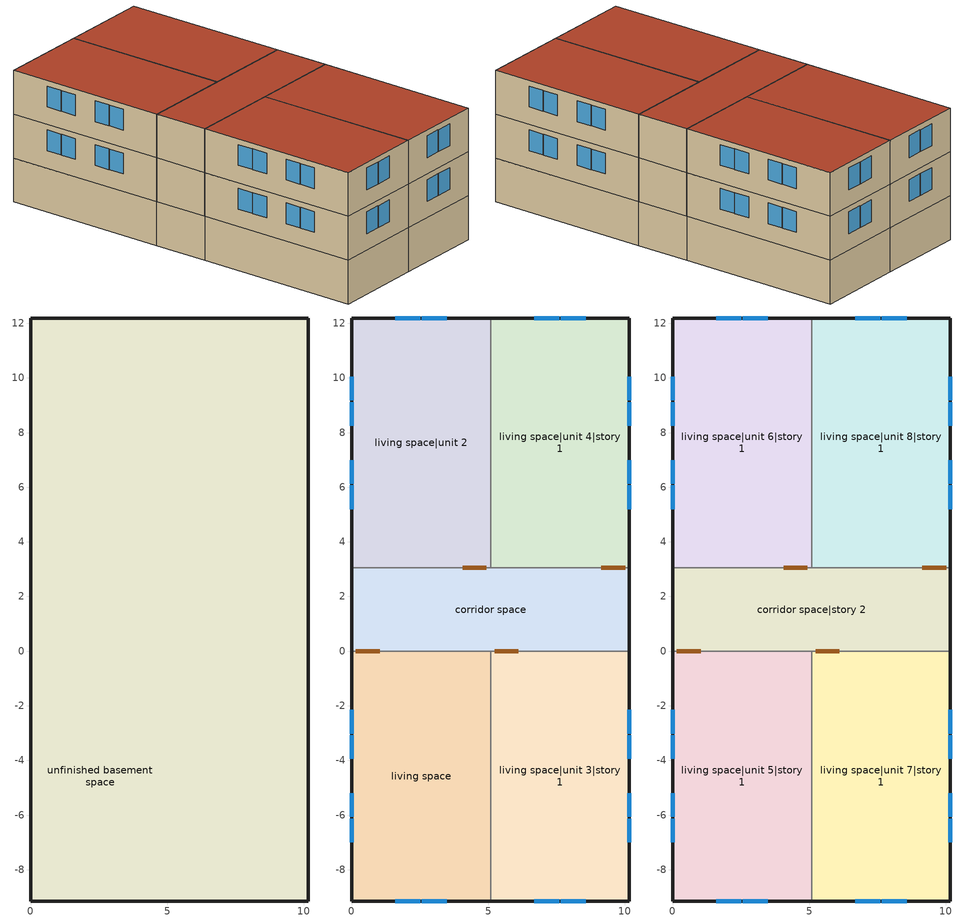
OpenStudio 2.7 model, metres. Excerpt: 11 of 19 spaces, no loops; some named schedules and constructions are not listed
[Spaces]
unfinished basement space
 floor foundation (FloorFndGrndUnfinB 1): 0,0 0,3.05 10.16,3.05 10.16,0 z-2.44
 floor foundation (FloorFndGrndUnfinB 2): 0,-9.14 0,0 5.08,0 5.08,-9.14 z-2.44
 floor foundation (FloorFndGrndUnfinB 3): 0,3.05 0,12.19 5.08,12.19 5.08,3.05 z-2.44
 floor foundation (FloorFndGrndUnfinB 4): 5.08,-9.14 5.08,0 10.16,0 10.16,-9.14 z-2.44
 floor foundation (FloorFndGrndUnfinB): 5.08,3.05 5.08,12.19 10.16,12.19 10.16,3.05 z-2.44
 wall foundation (WallFndGrndUnfinB 1): 0,3.05 0,0 / 10.16,0 10.16,3.05 z-2.44:0
 wall foundation (WallFndGrndUnfinB 2): 0,0 0,-9.14 5.08,-9.14 z-2.44:0
 wall foundation (WallFndGrndUnfinB 3): 5.08,12.19 0,12.19 0,3.05 z-2.44:0
 wall foundation (WallFndGrndUnfinB 4): 5.08,-9.14 10.16,-9.14 10.16,0 z-2.44:0
 wall foundation (WallFndGrndUnfinB): 10.16,3.05 10.16,12.19 5.08,12.19 z-2.44:0
 ceiling adiabatic (RoofUnfinUninsExt): 10.16,0 10.16,3.05 0,3.05 0,0 z0
living space
 floor to unfinished basement space (FloorUnfinBInsFin Reversed): 0,-9.14 0,0 5.08,0 5.08,-9.14 z0
 wall outside (WallExtInsFin): 0,0 0,-9.14 5.08,-9.14 z0:2.44
 wall adiabatic (WallIntFinUninsFin): 5.08,0 0,0 z0:2.44
 wall to living space|unit 3|story 1 (WallIntFinUninsFin Reversed): 5.08,-9.14 5.08,0 z0:2.44
 window (WindowConstruction): 1.6,-9.14 2.51,-9.14 / 2.57,-9.14 3.48,-9.14 z0.91:2.13; 0,-2.15 0,-3.02 / 0,-3.08 0,-3.95 / 0,-5.2 0,-6.07 / 0,-6.13 0,-6.99 z0.98:2.13
living space|unit 2
 floor to unfinished basement space (FloorUnfinBInsFin Reversed): 0,3.05 0,12.19 5.08,12.19 5.08,3.05 z0
 wall outside (WallExtInsFin): 5.08,12.19 0,12.19 0,3.05 z0:2.44
 wall to living space|unit 4|story 1 (WallIntFinUninsFin Reversed): 5.08,3.05 5.08,12.19 z0:2.44
 wall adiabatic (WallIntFinUninsFin): 0,3.05 5.08,3.05 z0:2.44
 window (WindowConstruction): 3.48,12.19 2.57,12.19 / 2.51,12.19 1.6,12.19 z0.91:2.13; 0,10.04 0,9.17 / 0,9.11 0,8.25 / 0,6.99 0,6.13 / 0,6.07 0,5.2 z0.98:2.13
living space|unit 3|story 1
 floor to unfinished basement space (FloorUnfinBInsFin Reversed): 5.08,-9.14 5.08,0 10.16,0 10.16,-9.14 z0
 wall outside (WallExtInsFin): 5.08,-9.14 10.16,-9.14 10.16,0 z0:2.44
 wall adiabatic (WallIntFinUninsFin): 10.16,0 5.08,0 z0:2.44
 window (WindowConstruction): 6.68,-9.14 7.59,-9.14 / 7.65,-9.14 8.56,-9.14 z0.91:2.13; 10.16,-6.99 10.16,-6.13 / 10.16,-6.07 10.16,-5.2 / 10.16,-3.95 10.16,-3.08 / 10.16,-3.02 10.16,-2.15 z0.98:2.13
living space|unit 4|story 1
 floor to unfinished basement space (FloorUnfinBInsFin Reversed): 5.08,3.05 5.08,12.19 10.16,12.19 10.16,3.05 z0
 wall outside (WallExtInsFin): 10.16,3.05 10.16,12.19 5.08,12.19 z0:2.44
 wall adiabatic (WallIntFinUninsFin): 5.08,3.05 10.16,3.05 z0:2.44
 window (WindowConstruction): 8.56,12.19 7.65,12.19 / 7.59,12.19 6.68,12.19 z0.91:2.13; 10.16,5.2 10.16,6.07 / 10.16,6.13 10.16,6.99 / 10.16,8.25 10.16,9.11 / 10.16,9.17 10.16,10.04 z0.98:2.13
corridor space
 floor adiabatic (FloorUnfinUninsUnfin): 0,0 0,3.05 10.16,3.05 10.16,0 z0
 wall outside (WallExtUninsUnfin): 0,3.05 0,0 / 10.16,0 10.16,3.05 z0:2.44
 wall adiabatic (WallIntUnfinUninsUnfin): 0,0 5.08,0 10.16,0 / 10.16,3.05 5.08,3.05 0,3.05 z0:2.44
 door inside (UninsDoor): 0.15,0 1.02,0 / 4.93,3.05 4.06,3.05 / 10.01,3.05 9.14,3.05 / 5.23,0 6.1,0 z0:2.13
 ceiling adiabatic (RoofUnfinUninsExt): 10.16,0 10.16,3.05 0,3.05 0,0 z2.44
living space|unit 5|story 1
 floor to living space (FloorFinUninsFin): 0,-9.14 0,0 5.08,0 5.08,-9.14 z2.44
 wall outside (WallExtInsFin): 0,0 0,-9.14 5.08,-9.14 z2.44:4.88
 wall to living space|unit 7|story 1 (WallIntFinUninsFin): 5.08,-9.14 5.08,0 z2.44:4.88
 wall adiabatic (WallIntFinUninsFin): 5.08,0 0,0 z2.44:4.88
 window (WindowConstruction): 1.6,-9.14 2.51,-9.14 / 2.57,-9.14 3.48,-9.14 z3.35:4.57; 0,-2.15 0,-3.02 / 0,-3.08 0,-3.95 / 0,-5.2 0,-6.07 / 0,-6.13 0,-6.99 z3.42:4.57
 roof outside (RoofFinInsExt): 5.08,-9.14 5.08,0 0,0 0,-9.14 z4.88
living space|unit 6|story 1
 floor to living space|unit 2 (FloorFinUninsFin): 0,3.05 0,12.19 5.08,12.19 5.08,3.05 z2.44
 wall outside (WallExtInsFin): 5.08,12.19 0,12.19 0,3.05 z2.44:4.88
 wall to living space|unit 8|story 1 (WallIntFinUninsFin): 5.08,3.05 5.08,12.19 z2.44:4.88
 wall adiabatic (WallIntFinUninsFin): 0,3.05 5.08,3.05 z2.44:4.88
 window (WindowConstruction): 3.48,12.19 2.57,12.19 / 2.51,12.19 1.6,12.19 z3.35:4.57; 0,10.04 0,9.17 / 0,9.11 0,8.25 / 0,6.99 0,6.13 / 0,6.07 0,5.2 z3.42:4.57
 roof outside (RoofFinInsExt): 5.08,3.05 5.08,12.19 0,12.19 0,3.05 z4.88
living space|unit 7|story 1
 floor to living space|unit 3|story 1 (FloorFinUninsFin): 5.08,-9.14 5.08,0 10.16,0 10.16,-9.14 z2.44
 wall outside (WallExtInsFin): 5.08,-9.14 10.16,-9.14 10.16,0 z2.44:4.88
 wall adiabatic (WallIntFinUninsFin): 10.16,0 5.08,0 z2.44:4.88
 window (WindowConstruction): 6.68,-9.14 7.59,-9.14 / 7.65,-9.14 8.56,-9.14 z3.35:4.57; 10.16,-6.99 10.16,-6.13 / 10.16,-6.07 10.16,-5.2 / 10.16,-3.95 10.16,-3.08 / 10.16,-3.02 10.16,-2.15 z3.42:4.57
 roof outside (RoofFinInsExt): 10.16,-9.14 10.16,0 5.08,0 5.08,-9.14 z4.88
living space|unit 8|story 1
 floor to living space|unit 4|story 1 (FloorFinUninsFin): 5.08,3.05 5.08,12.19 10.16,12.19 10.16,3.05 z2.44
 wall outside (WallExtInsFin): 10.16,3.05 10.16,12.19 5.08,12.19 z2.44:4.88
 wall adiabatic (WallIntFinUninsFin): 5.08,3.05 10.16,3.05 z2.44:4.88
 window (WindowConstruction): 8.56,12.19 7.65,12.19 / 7.59,12.19 6.68,12.19 z3.35:4.57; 10.16,5.2 10.16,6.07 / 10.16,6.13 10.16,6.99 / 10.16,8.25 10.16,9.11 / 10.16,9.17 10.16,10.04 z3.42:4.57
 roof outside (RoofFinInsExt): 10.16,3.05 10.16,12.19 5.08,12.19 5.08,3.05 z4.88
corridor space|story 2
 floor adiabatic (FloorUnfinUninsUnfin): 0,0 0,3.05 10.16,3.05 10.16,0 z2.44
 wall outside (WallExtUninsUnfin): 0,3.05 0,0 / 10.16,0 10.16,3.05 z2.44:4.88
 wall adiabatic (WallIntUnfinUninsUnfin): 10.16,3.05 5.08,3.05 0,3.05 / 0,0 5.08,0 10.16,0 z2.44:4.88
 door inside (UninsDoor): 5.23,0 6.1,0 / 10.01,3.05 9.14,3.05 / 0.15,0 1.02,0 / 4.93,3.05 4.06,3.05 z2.44:4.57
 roof outside (RoofUnfinUninsExt): 10.16,0 10.16,3.05 0,3.05 0,0 z4.88
[EnergyManagementSystem:Subroutine]
res_ds_res_ashp_clg_asys_lk_subrout: Set f_sup = 0.13696303696303697; Set f_ret = 0.10009990009990012; Set f_OA = 0.0; Set oafrate = f_OA * res_ds_res_ashp_clg_asys_AhVfr; Set suplkfrate = f_sup * res_ds_res_ashp_clg_asys_AhVfr; Set retlkfrate = f_ret * res_ds_res_ashp_clg_asys_AhVfr; Set res_ds_res_ashp_clg_asys_AhToLiv = (@Abs (suplkfrate-retlkfrate-oafrate)); Set res_ds_res_ashp_clg_asys_LivToAh = 0; Set res_ds_res_ashp_clg_asys_lk_sup_fan_equiv = 0; Set res_ds_res_ashp_clg_asys_lk_ret_fan_equiv = oafrate; If res_ds_res_ashp_clg_asys_AhMfr>0; Set h_SA=(@HFnTdbW res_ds_res_ashp_clg_asys_AhTt res_ds_res_ashp_clg_asys_AhWt); Set h_AHZ=(@HFnTdbW res_ds_res_ashp_clg_asys_AhT res_ds_res_ashp_clg_asys_AhW); Set h_RA=(@HFnTdbW res_ds_res_ashp_clg_asys_RaT res_ds_res_ashp_clg_asys_RaW); Set h_fg=(@HfgAirFnWTdb res_ds_res_ashp_clg_asys_AhWt res_ds_res_ashp_clg_asys_AhTt); Set SALkQtot=f_sup*res_ds_res_ashp_clg_asys_AhMfr*(h_RA-h_SA); Set temp1=h_fg*(res_ds_res_ashp_clg_asys_RaW-res_ds_res_ashp_clg_asys_AhWt); Set res_ds_res_ashp_clg_asys_SupLatLkToLv = f_sup*res_ds_res_ashp_clg_asys_AhMfr*temp1; Set res_ds_res_ashp_clg_asys_SupSLkToLv = SALkQtot-res_ds_res_ashp_clg_asys_SupLatLkToLv; Set eTm=(res_ds_res_ashp_clg_asys_FanRtf/(res_ds_res_ashp_clg_asys_AhMfr*1006.0))*20.169; Set eTm=0-eTm; Set temp4=res_ds_res_ashp_clg_asys_AhT; Set tsup=temp4+((res_ds_res_ashp_clg_asys_AhTt-res_ds_res_ashp_clg_asys_AhT)*(@Exp eTm)); Set temp5=tsup-res_ds_res_ashp_clg_asys_AhTt; Set res_ds_res_ashp_clg_asys_SupDCnToLv = res_ds_res_ashp_clg_asys_AhMfr*1006.0*temp5; Set res_ds_res_ashp_clg_asys_SupDCnToAh = 0-res_ds_res_ashp_clg_asys_SupDCnToLv; Set eTm=(res_ds_res_ashp_clg_asys_FanRtf/(res_ds_res_ashp_clg_asys_AhMfr*1006.0))*18.618; Set eTm=0-eTm; Set temp6=res_ds_res_ashp_clg_asys_AhT; Set tret=temp6+((res_ds_res_ashp_clg_asys_RaT-res_ds_res_ashp_clg_asys_AhT)*(@Exp eTm)); Set temp7=tret-res_ds_res_ashp_clg_asys_RaT; Set res_ds_res_ashp_clg_asys_RetDCnToPl=res_ds_res_ashp_clg_asys_AhMfr*1006.0*temp7; Set res_ds_res_ashp_clg_asys_RetDCnToAh=0-res_ds_res_ashp_clg_asys_RetDCnToPl; Set res_ds_res_ashp_clg_asys_RetLatLk=0; Set temp2=(res_ds_res_ashp_clg_asys_AhT-res_ds_res_ashp_clg_asys_RaT); Set res_ds_res_ashp_clg_asys_RetSLk=f_ret*res_ds_res_ashp_clg_asys_AhMfr*1006.0*temp2; Set QtLkToAHZn=f_sup*res_ds_res_ashp_clg_asys_AhMfr*(h_SA-h_AHZ); Set temp3=(res_ds_res_ashp_clg_asys_AhWt-res_ds_res_ashp_clg_asys_AhW); Set res_ds_res_ashp_clg_asys_SupLatLkToAh=f_sup*res_ds_res_ashp_clg_asys_AhMfr*h_fg; Set res_ds_res_ashp_clg_asys_SupLatLkToAh=res_ds_res_ashp_clg_asys_SupLatLkToAh*temp3; Set res_ds_res_ashp_clg_asys_SupSLkToAh=QtLkToAHZn-res_ds_res_ashp_clg_asys_SupLatLkToAh; Else; Set res_ds_res_ashp_clg_asys_SupLatLkToLv=0; Set res_ds_res_ashp_clg_asys_SupSLkToLv=0; Set res_ds_res_ashp_clg_asys_SupDCnToLv=0; Set res_ds_res_ashp_clg_asys_SupDCnToAh=0; Set res_ds_res_ashp_clg_asys_RetDCnToPl=0; Set res_ds_res_ashp_clg_asys_RetDCnToAh=0; Set res_ds_res_ashp_clg_asys_RetLatLk=0; Set res_ds_res_ashp_clg_asys_RetSLk=0; Set res_ds_res_ashp_clg_asys_SupLatLkToAh=0; Set res_ds_res_ashp_clg_asys_SupSLkToAh=0; EndIf
res_ds_res_ashp_htg_asys_lk_subrout: Set f_sup = 0.13696303696303697; Set f_ret = 0.10009990009990012; Set f_OA = 0.0; Set oafrate = f_OA * res_ds_res_ashp_htg_asys_AhVfr; Set suplkfrate = f_sup * res_ds_res_ashp_htg_asys_AhVfr; Set retlkfrate = f_ret * res_ds_res_ashp_htg_asys_AhVfr; Set res_ds_res_ashp_htg_asys_AhToLiv = (@Abs (suplkfrate-retlkfrate-oafrate)); Set res_ds_res_ashp_htg_asys_LivToAh = 0; Set res_ds_res_ashp_htg_asys_lk_sup_fan_equiv = 0; Set res_ds_res_ashp_htg_asys_lk_ret_fan_equiv = oafrate; If res_ds_res_ashp_htg_asys_AhMfr>0; Set h_SA=(@HFnTdbW res_ds_res_ashp_htg_asys_AhTt res_ds_res_ashp_htg_asys_AhWt); Set h_AHZ=(@HFnTdbW res_ds_res_ashp_htg_asys_AhT res_ds_res_ashp_htg_asys_AhW); Set h_RA=(@HFnTdbW res_ds_res_ashp_htg_asys_RaT res_ds_res_ashp_htg_asys_RaW); Set h_fg=(@HfgAirFnWTdb res_ds_res_ashp_htg_asys_AhWt res_ds_res_ashp_htg_asys_AhTt); Set SALkQtot=f_sup*res_ds_res_ashp_htg_asys_AhMfr*(h_RA-h_SA); Set temp1=h_fg*(res_ds_res_ashp_htg_asys_RaW-res_ds_res_ashp_htg_asys_AhWt); Set res_ds_res_ashp_htg_asys_SupLatLkToLv = f_sup*res_ds_res_ashp_htg_asys_AhMfr*temp1; Set res_ds_res_ashp_htg_asys_SupSLkToLv = SALkQtot-res_ds_res_ashp_htg_asys_SupLatLkToLv; Set eTm=(res_ds_res_ashp_htg_asys_FanRtf/(res_ds_res_ashp_htg_asys_AhMfr*1006.0))*20.169; Set eTm=0-eTm; Set temp4=res_ds_res_ashp_htg_asys_AhT; Set tsup=temp4+((res_ds_res_ashp_htg_asys_AhTt-res_ds_res_ashp_htg_asys_AhT)*(@Exp eTm)); Set temp5=tsup-res_ds_res_ashp_htg_asys_AhTt; Set res_ds_res_ashp_htg_asys_SupDCnToLv = res_ds_res_ashp_htg_asys_AhMfr*1006.0*temp5; Set res_ds_res_ashp_htg_asys_SupDCnToAh = 0-res_ds_res_ashp_htg_asys_SupDCnToLv; Set eTm=(res_ds_res_ashp_htg_asys_FanRtf/(res_ds_res_ashp_htg_asys_AhMfr*1006.0))*18.618; Set eTm=0-eTm; Set temp6=res_ds_res_ashp_htg_asys_AhT; Set tret=temp6+((res_ds_res_ashp_htg_asys_RaT-res_ds_res_ashp_htg_asys_AhT)*(@Exp eTm)); Set temp7=tret-res_ds_res_ashp_htg_asys_RaT; Set res_ds_res_ashp_htg_asys_RetDCnToPl=res_ds_res_ashp_htg_asys_AhMfr*1006.0*temp7; Set res_ds_res_ashp_htg_asys_RetDCnToAh=0-res_ds_res_ashp_htg_asys_RetDCnToPl; Set res_ds_res_ashp_htg_asys_RetLatLk=0; Set temp2=(res_ds_res_ashp_htg_asys_AhT-res_ds_res_ashp_htg_asys_RaT); Set res_ds_res_ashp_htg_asys_RetSLk=f_ret*res_ds_res_ashp_htg_asys_AhMfr*1006.0*temp2; Set QtLkToAHZn=f_sup*res_ds_res_ashp_htg_asys_AhMfr*(h_SA-h_AHZ); Set temp3=(res_ds_res_ashp_htg_asys_AhWt-res_ds_res_ashp_htg_asys_AhW); Set res_ds_res_ashp_htg_asys_SupLatLkToAh=f_sup*res_ds_res_ashp_htg_asys_AhMfr*h_fg; Set res_ds_res_ashp_htg_asys_SupLatLkToAh=res_ds_res_ashp_htg_asys_SupLatLkToAh*temp3; Set res_ds_res_ashp_htg_asys_SupSLkToAh=QtLkToAHZn-res_ds_res_ashp_htg_asys_SupLatLkToAh; Else; Set res_ds_res_ashp_htg_asys_SupLatLkToLv=0; Set res_ds_res_ashp_htg_asys_SupSLkToLv=0; Set res_ds_res_ashp_htg_asys_SupDCnToLv=0; Set res_ds_res_ashp_htg_asys_SupDCnToAh=0; Set res_ds_res_ashp_htg_asys_RetDCnToPl=0; Set res_ds_res_ashp_htg_asys_RetDCnToAh=0; Set res_ds_res_ashp_htg_asys_RetLatLk=0; Set res_ds_res_ashp_htg_asys_RetSLk=0; Set res_ds_res_ashp_htg_asys_SupLatLkToAh=0; Set res_ds_res_ashp_htg_asys_SupSLkToAh=0; EndIf
res_ds_res_ashp_unit_2_htg_asys_lk_subrout: Set f_sup = 0.13696303696303697; Set f_ret = 0.10009990009990012; Set f_OA = 0.0; Set oafrate = f_OA * res_ds_res_ashp_unit_2_htg_asys_AhVfr; Set suplkfrate = f_sup * res_ds_res_ashp_unit_2_htg_asys_AhVfr; Set retlkfrate = f_ret * res_ds_res_ashp_unit_2_htg_asys_AhVfr; Set res_ds_res_ashp_unit_2_htg_asys_AhToLiv = (@Abs (suplkfrate-retlkfrate-oafrate)); Set res_ds_res_ashp_unit_2_htg_asys_LivToAh = 0; Set res_ds_res_ashp_unit_2_htg_asys_lk_sup_fan_equiv = 0; Set res_ds_res_ashp_unit_2_htg_asys_lk_ret_fan_equiv = oafrate; If res_ds_res_ashp_unit_2_htg_asys_AhMfr>0; Set h_SA=(@HFnTdbW res_ds_res_ashp_unit_2_htg_asys_AhTt res_ds_res_ashp_unit_2_htg_asys_AhWt); Set h_AHZ=(@HFnTdbW res_ds_res_ashp_unit_2_htg_asys_AhT res_ds_res_ashp_unit_2_htg_asys_AhW); Set h_RA=(@HFnTdbW res_ds_res_ashp_unit_2_htg_asys_RaT res_ds_res_ashp_unit_2_htg_asys_RaW); Set h_fg=(@HfgAirFnWTdb res_ds_res_ashp_unit_2_htg_asys_AhWt res_ds_res_ashp_unit_2_htg_asys_AhTt); Set SALkQtot=f_sup*res_ds_res_ashp_unit_2_htg_asys_AhMfr*(h_RA-h_SA); Set temp1=h_fg*(res_ds_res_ashp_unit_2_htg_asys_RaW-res_ds_res_ashp_unit_2_htg_asys_AhWt); Set res_ds_res_ashp_unit_2_htg_asys_SupLatLkToLv = f_sup*res_ds_res_ashp_unit_2_htg_asys_AhMfr*temp1; Set res_ds_res_ashp_unit_2_htg_asys_SupSLkToLv = SALkQtot-res_ds_res_ashp_unit_2_htg_asys_SupLatLkToLv; Set eTm=(res_ds_res_ashp_unit_2_htg_asys_FanRtf/(res_ds_res_ashp_unit_2_htg_asys_AhMfr*1006.0))*20.169; Set eTm=0-eTm; Set temp4=res_ds_res_ashp_unit_2_htg_asys_AhT; Set tsup=temp4+((res_ds_res_ashp_unit_2_htg_asys_AhTt-res_ds_res_ashp_unit_2_htg_asys_AhT)*(@Exp eTm)); Set temp5=tsup-res_ds_res_ashp_unit_2_htg_asys_AhTt; Set res_ds_res_ashp_unit_2_htg_asys_SupDCnToLv = res_ds_res_ashp_unit_2_htg_asys_AhMfr*1006.0*temp5; Set res_ds_res_ashp_unit_2_htg_asys_SupDCnToAh = 0-res_ds_res_ashp_unit_2_htg_asys_SupDCnToLv; Set eTm=(res_ds_res_ashp_unit_2_htg_asys_FanRtf/(res_ds_res_ashp_unit_2_htg_asys_AhMfr*1006.0))*18.618; Set eTm=0-eTm; Set temp6=res_ds_res_ashp_unit_2_htg_asys_AhT; Set tret=temp6+((res_ds_res_ashp_unit_2_htg_asys_RaT-res_ds_res_ashp_unit_2_htg_asys_AhT)*(@Exp eTm)); Set temp7=tret-res_ds_res_ashp_unit_2_htg_asys_RaT; Set res_ds_res_ashp_unit_2_htg_asys_RetDCnToPl=res_ds_res_ashp_unit_2_htg_asys_AhMfr*1006.0*temp7; Set res_ds_res_ashp_unit_2_htg_asys_RetDCnToAh=0-res_ds_res_ashp_unit_2_htg_asys_RetDCnToPl; Set res_ds_res_ashp_unit_2_htg_asys_RetLatLk=0; Set temp2=(res_ds_res_ashp_unit_2_htg_asys_AhT-res_ds_res_ashp_unit_2_htg_asys_RaT); Set res_ds_res_ashp_unit_2_htg_asys_RetSLk=f_ret*res_ds_res_ashp_unit_2_htg_asys_AhMfr*1006.0*temp2; Set QtLkToAHZn=f_sup*res_ds_res_ashp_unit_2_htg_asys_AhMfr*(h_SA-h_AHZ); Set temp3=(res_ds_res_ashp_unit_2_htg_asys_AhWt-res_ds_res_ashp_unit_2_htg_asys_AhW); Set res_ds_res_ashp_unit_2_htg_asys_SupLatLkToAh=f_sup*res_ds_res_ashp_unit_2_htg_asys_AhMfr*h_fg; Set res_ds_res_ashp_unit_2_htg_asys_SupLatLkToAh=res_ds_res_ashp_unit_2_htg_asys_SupLatLkToAh*temp3; Set res_ds_res_ashp_unit_2_htg_asys_SupSLkToAh=QtLkToAHZn-res_ds_res_ashp_unit_2_htg_asys_SupLatLkToAh; Else; Set res_ds_res_ashp_unit_2_htg_asys_SupLatLkToLv=0; Set res_ds_res_ashp_unit_2_htg_asys_SupSLkToLv=0; Set res_ds_res_ashp_unit_2_htg_asys_SupDCnToLv=0; Set res_ds_res_ashp_unit_2_htg_asys_SupDCnToAh=0; Set res_ds_res_ashp_unit_2_htg_asys_RetDCnToPl=0; Set res_ds_res_ashp_unit_2_htg_asys_RetDCnToAh=0; Set res_ds_res_ashp_unit_2_htg_asys_RetLatLk=0; Set res_ds_res_ashp_unit_2_htg_asys_RetSLk=0; Set res_ds_res_ashp_unit_2_htg_asys_SupLatLkToAh=0; Set res_ds_res_ashp_unit_2_htg_asys_SupSLkToAh=0; EndIf
res_ds_res_ashp_unit_2_clg_asys_lk_subrout: Set f_sup = 0.13696303696303697; Set f_ret = 0.10009990009990012; Set f_OA = 0.0; Set oafrate = f_OA * res_ds_res_ashp_unit_2_clg_asys_AhVfr; Set suplkfrate = f_sup * res_ds_res_ashp_unit_2_clg_asys_AhVfr; Set retlkfrate = f_ret * res_ds_res_ashp_unit_2_clg_asys_AhVfr; Set res_ds_res_ashp_unit_2_clg_asys_AhToLiv = (@Abs (suplkfrate-retlkfrate-oafrate)); Set res_ds_res_ashp_unit_2_clg_asys_LivToAh = 0; Set res_ds_res_ashp_unit_2_clg_asys_lk_sup_fan_equiv = 0; Set res_ds_res_ashp_unit_2_clg_asys_lk_ret_fan_equiv = oafrate; If res_ds_res_ashp_unit_2_clg_asys_AhMfr>0; Set h_SA=(@HFnTdbW res_ds_res_ashp_unit_2_clg_asys_AhTt res_ds_res_ashp_unit_2_clg_asys_AhWt); Set h_AHZ=(@HFnTdbW res_ds_res_ashp_unit_2_clg_asys_AhT res_ds_res_ashp_unit_2_clg_asys_AhW); Set h_RA=(@HFnTdbW res_ds_res_ashp_unit_2_clg_asys_RaT res_ds_res_ashp_unit_2_clg_asys_RaW); Set h_fg=(@HfgAirFnWTdb res_ds_res_ashp_unit_2_clg_asys_AhWt res_ds_res_ashp_unit_2_clg_asys_AhTt); Set SALkQtot=f_sup*res_ds_res_ashp_unit_2_clg_asys_AhMfr*(h_RA-h_SA); Set temp1=h_fg*(res_ds_res_ashp_unit_2_clg_asys_RaW-res_ds_res_ashp_unit_2_clg_asys_AhWt); Set res_ds_res_ashp_unit_2_clg_asys_SupLatLkToLv = f_sup*res_ds_res_ashp_unit_2_clg_asys_AhMfr*temp1; Set res_ds_res_ashp_unit_2_clg_asys_SupSLkToLv = SALkQtot-res_ds_res_ashp_unit_2_clg_asys_SupLatLkToLv; Set eTm=(res_ds_res_ashp_unit_2_clg_asys_FanRtf/(res_ds_res_ashp_unit_2_clg_asys_AhMfr*1006.0))*20.169; Set eTm=0-eTm; Set temp4=res_ds_res_ashp_unit_2_clg_asys_AhT; Set tsup=temp4+((res_ds_res_ashp_unit_2_clg_asys_AhTt-res_ds_res_ashp_unit_2_clg_asys_AhT)*(@Exp eTm)); Set temp5=tsup-res_ds_res_ashp_unit_2_clg_asys_AhTt; Set res_ds_res_ashp_unit_2_clg_asys_SupDCnToLv = res_ds_res_ashp_unit_2_clg_asys_AhMfr*1006.0*temp5; Set res_ds_res_ashp_unit_2_clg_asys_SupDCnToAh = 0-res_ds_res_ashp_unit_2_clg_asys_SupDCnToLv; Set eTm=(res_ds_res_ashp_unit_2_clg_asys_FanRtf/(res_ds_res_ashp_unit_2_clg_asys_AhMfr*1006.0))*18.618; Set eTm=0-eTm; Set temp6=res_ds_res_ashp_unit_2_clg_asys_AhT; Set tret=temp6+((res_ds_res_ashp_unit_2_clg_asys_RaT-res_ds_res_ashp_unit_2_clg_asys_AhT)*(@Exp eTm)); Set temp7=tret-res_ds_res_ashp_unit_2_clg_asys_RaT; Set res_ds_res_ashp_unit_2_clg_asys_RetDCnToPl=res_ds_res_ashp_unit_2_clg_asys_AhMfr*1006.0*temp7; Set res_ds_res_ashp_unit_2_clg_asys_RetDCnToAh=0-res_ds_res_ashp_unit_2_clg_asys_RetDCnToPl; Set res_ds_res_ashp_unit_2_clg_asys_RetLatLk=0; Set temp2=(res_ds_res_ashp_unit_2_clg_asys_AhT-res_ds_res_ashp_unit_2_clg_asys_RaT); Set res_ds_res_ashp_unit_2_clg_asys_RetSLk=f_ret*res_ds_res_ashp_unit_2_clg_asys_AhMfr*1006.0*temp2; Set QtLkToAHZn=f_sup*res_ds_res_ashp_unit_2_clg_asys_AhMfr*(h_SA-h_AHZ); Set temp3=(res_ds_res_ashp_unit_2_clg_asys_AhWt-res_ds_res_ashp_unit_2_clg_asys_AhW); Set res_ds_res_ashp_unit_2_clg_asys_SupLatLkToAh=f_sup*res_ds_res_ashp_unit_2_clg_asys_AhMfr*h_fg; Set res_ds_res_ashp_unit_2_clg_asys_SupLatLkToAh=res_ds_res_ashp_unit_2_clg_asys_SupLatLkToAh*temp3; Set res_ds_res_ashp_unit_2_clg_asys_SupSLkToAh=QtLkToAHZn-res_ds_res_ashp_unit_2_clg_asys_SupLatLkToAh; Else; Set res_ds_res_ashp_unit_2_clg_asys_SupLatLkToLv=0; Set res_ds_res_ashp_unit_2_clg_asys_SupSLkToLv=0; Set res_ds_res_ashp_unit_2_clg_asys_SupDCnToLv=0; Set res_ds_res_ashp_unit_2_clg_asys_SupDCnToAh=0; Set res_ds_res_ashp_unit_2_clg_asys_RetDCnToPl=0; Set res_ds_res_ashp_unit_2_clg_asys_RetDCnToAh=0; Set res_ds_res_ashp_unit_2_clg_asys_RetLatLk=0; Set res_ds_res_ashp_unit_2_clg_asys_RetSLk=0; Set res_ds_res_ashp_unit_2_clg_asys_SupLatLkToAh=0; Set res_ds_res_ashp_unit_2_clg_asys_SupSLkToAh=0; EndIf
res_ds_res_ashp_unit_4_htg_asys_lk_subrout: Set f_sup = 0.13696303696303697; Set f_ret = 0.10009990009990012; Set f_OA = 0.0; Set oafrate = f_OA * res_ds_res_ashp_unit_4_htg_asys_AhVfr; Set suplkfrate = f_sup * res_ds_res_ashp_unit_4_htg_asys_AhVfr; Set retlkfrate = f_ret * res_ds_res_ashp_unit_4_htg_asys_AhVfr; Set res_ds_res_ashp_unit_4_htg_asys_AhToLiv = (@Abs (suplkfrate-retlkfrate-oafrate)); Set res_ds_res_ashp_unit_4_htg_asys_LivToAh = 0; Set res_ds_res_ashp_unit_4_htg_asys_lk_sup_fan_equiv = 0; Set res_ds_res_ashp_unit_4_htg_asys_lk_ret_fan_equiv = oafrate; If res_ds_res_ashp_unit_4_htg_asys_AhMfr>0; Set h_SA=(@HFnTdbW res_ds_res_ashp_unit_4_htg_asys_AhTt res_ds_res_ashp_unit_4_htg_asys_AhWt); Set h_AHZ=(@HFnTdbW res_ds_res_ashp_unit_4_htg_asys_AhT res_ds_res_ashp_unit_4_htg_asys_AhW); Set h_RA=(@HFnTdbW res_ds_res_ashp_unit_4_htg_asys_RaT res_ds_res_ashp_unit_4_htg_asys_RaW); Set h_fg=(@HfgAirFnWTdb res_ds_res_ashp_unit_4_htg_asys_AhWt res_ds_res_ashp_unit_4_htg_asys_AhTt); Set SALkQtot=f_sup*res_ds_res_ashp_unit_4_htg_asys_AhMfr*(h_RA-h_SA); Set temp1=h_fg*(res_ds_res_ashp_unit_4_htg_asys_RaW-res_ds_res_ashp_unit_4_htg_asys_AhWt); Set res_ds_res_ashp_unit_4_htg_asys_SupLatLkToLv = f_sup*res_ds_res_ashp_unit_4_htg_asys_AhMfr*temp1; Set res_ds_res_ashp_unit_4_htg_asys_SupSLkToLv = SALkQtot-res_ds_res_ashp_unit_4_htg_asys_SupLatLkToLv; Set eTm=(res_ds_res_ashp_unit_4_htg_asys_FanRtf/(res_ds_res_ashp_unit_4_htg_asys_AhMfr*1006.0))*20.169; Set eTm=0-eTm; Set temp4=res_ds_res_ashp_unit_4_htg_asys_AhT; Set tsup=temp4+((res_ds_res_ashp_unit_4_htg_asys_AhTt-res_ds_res_ashp_unit_4_htg_asys_AhT)*(@Exp eTm)); Set temp5=tsup-res_ds_res_ashp_unit_4_htg_asys_AhTt; Set res_ds_res_ashp_unit_4_htg_asys_SupDCnToLv = res_ds_res_ashp_unit_4_htg_asys_AhMfr*1006.0*temp5; Set res_ds_res_ashp_unit_4_htg_asys_SupDCnToAh = 0-res_ds_res_ashp_unit_4_htg_asys_SupDCnToLv; Set eTm=(res_ds_res_ashp_unit_4_htg_asys_FanRtf/(res_ds_res_ashp_unit_4_htg_asys_AhMfr*1006.0))*18.618; Set eTm=0-eTm; Set temp6=res_ds_res_ashp_unit_4_htg_asys_AhT; Set tret=temp6+((res_ds_res_ashp_unit_4_htg_asys_RaT-res_ds_res_ashp_unit_4_htg_asys_AhT)*(@Exp eTm)); Set temp7=tret-res_ds_res_ashp_unit_4_htg_asys_RaT; Set res_ds_res_ashp_unit_4_htg_asys_RetDCnToPl=res_ds_res_ashp_unit_4_htg_asys_AhMfr*1006.0*temp7; Set res_ds_res_ashp_unit_4_htg_asys_RetDCnToAh=0-res_ds_res_ashp_unit_4_htg_asys_RetDCnToPl; Set res_ds_res_ashp_unit_4_htg_asys_RetLatLk=0; Set temp2=(res_ds_res_ashp_unit_4_htg_asys_AhT-res_ds_res_ashp_unit_4_htg_asys_RaT); Set res_ds_res_ashp_unit_4_htg_asys_RetSLk=f_ret*res_ds_res_ashp_unit_4_htg_asys_AhMfr*1006.0*temp2; Set QtLkToAHZn=f_sup*res_ds_res_ashp_unit_4_htg_asys_AhMfr*(h_SA-h_AHZ); Set temp3=(res_ds_res_ashp_unit_4_htg_asys_AhWt-res_ds_res_ashp_unit_4_htg_asys_AhW); Set res_ds_res_ashp_unit_4_htg_asys_SupLatLkToAh=f_sup*res_ds_res_ashp_unit_4_htg_asys_AhMfr*h_fg; Set res_ds_res_ashp_unit_4_htg_asys_SupLatLkToAh=res_ds_res_ashp_unit_4_htg_asys_SupLatLkToAh*temp3; Set res_ds_res_ashp_unit_4_htg_asys_SupSLkToAh=QtLkToAHZn-res_ds_res_ashp_unit_4_htg_asys_SupLatLkToAh; Else; Set res_ds_res_ashp_unit_4_htg_asys_SupLatLkToLv=0; Set res_ds_res_ashp_unit_4_htg_asys_SupSLkToLv=0; Set res_ds_res_ashp_unit_4_htg_asys_SupDCnToLv=0; Set res_ds_res_ashp_unit_4_htg_asys_SupDCnToAh=0; Set res_ds_res_ashp_unit_4_htg_asys_RetDCnToPl=0; Set res_ds_res_ashp_unit_4_htg_asys_RetDCnToAh=0; Set res_ds_res_ashp_unit_4_htg_asys_RetLatLk=0; Set res_ds_res_ashp_unit_4_htg_asys_RetSLk=0; Set res_ds_res_ashp_unit_4_htg_asys_SupLatLkToAh=0; Set res_ds_res_ashp_unit_4_htg_asys_SupSLkToAh=0; EndIf
res_ds_res_ashp_unit_4_clg_asys_lk_subrout: Set f_sup = 0.13696303696303697; Set f_ret = 0.10009990009990012; Set f_OA = 0.0; Set oafrate = f_OA * res_ds_res_ashp_unit_4_clg_asys_AhVfr; Set suplkfrate = f_sup * res_ds_res_ashp_unit_4_clg_asys_AhVfr; Set retlkfrate = f_ret * res_ds_res_ashp_unit_4_clg_asys_AhVfr; Set res_ds_res_ashp_unit_4_clg_asys_AhToLiv = (@Abs (suplkfrate-retlkfrate-oafrate)); Set res_ds_res_ashp_unit_4_clg_asys_LivToAh = 0; Set res_ds_res_ashp_unit_4_clg_asys_lk_sup_fan_equiv = 0; Set res_ds_res_ashp_unit_4_clg_asys_lk_ret_fan_equiv = oafrate; If res_ds_res_ashp_unit_4_clg_asys_AhMfr>0; Set h_SA=(@HFnTdbW res_ds_res_ashp_unit_4_clg_asys_AhTt res_ds_res_ashp_unit_4_clg_asys_AhWt); Set h_AHZ=(@HFnTdbW res_ds_res_ashp_unit_4_clg_asys_AhT res_ds_res_ashp_unit_4_clg_asys_AhW); Set h_RA=(@HFnTdbW res_ds_res_ashp_unit_4_clg_asys_RaT res_ds_res_ashp_unit_4_clg_asys_RaW); Set h_fg=(@HfgAirFnWTdb res_ds_res_ashp_unit_4_clg_asys_AhWt res_ds_res_ashp_unit_4_clg_asys_AhTt); Set SALkQtot=f_sup*res_ds_res_ashp_unit_4_clg_asys_AhMfr*(h_RA-h_SA); Set temp1=h_fg*(res_ds_res_ashp_unit_4_clg_asys_RaW-res_ds_res_ashp_unit_4_clg_asys_AhWt); Set res_ds_res_ashp_unit_4_clg_asys_SupLatLkToLv = f_sup*res_ds_res_ashp_unit_4_clg_asys_AhMfr*temp1; Set res_ds_res_ashp_unit_4_clg_asys_SupSLkToLv = SALkQtot-res_ds_res_ashp_unit_4_clg_asys_SupLatLkToLv; Set eTm=(res_ds_res_ashp_unit_4_clg_asys_FanRtf/(res_ds_res_ashp_unit_4_clg_asys_AhMfr*1006.0))*20.169; Set eTm=0-eTm; Set temp4=res_ds_res_ashp_unit_4_clg_asys_AhT; Set tsup=temp4+((res_ds_res_ashp_unit_4_clg_asys_AhTt-res_ds_res_ashp_unit_4_clg_asys_AhT)*(@Exp eTm)); Set temp5=tsup-res_ds_res_ashp_unit_4_clg_asys_AhTt; Set res_ds_res_ashp_unit_4_clg_asys_SupDCnToLv = res_ds_res_ashp_unit_4_clg_asys_AhMfr*1006.0*temp5; Set res_ds_res_ashp_unit_4_clg_asys_SupDCnToAh = 0-res_ds_res_ashp_unit_4_clg_asys_SupDCnToLv; Set eTm=(res_ds_res_ashp_unit_4_clg_asys_FanRtf/(res_ds_res_ashp_unit_4_clg_asys_AhMfr*1006.0))*18.618; Set eTm=0-eTm; Set temp6=res_ds_res_ashp_unit_4_clg_asys_AhT; Set tret=temp6+((res_ds_res_ashp_unit_4_clg_asys_RaT-res_ds_res_ashp_unit_4_clg_asys_AhT)*(@Exp eTm)); Set temp7=tret-res_ds_res_ashp_unit_4_clg_asys_RaT; Set res_ds_res_ashp_unit_4_clg_asys_RetDCnToPl=res_ds_res_ashp_unit_4_clg_asys_AhMfr*1006.0*temp7; Set res_ds_res_ashp_unit_4_clg_asys_RetDCnToAh=0-res_ds_res_ashp_unit_4_clg_asys_RetDCnToPl; Set res_ds_res_ashp_unit_4_clg_asys_RetLatLk=0; Set temp2=(res_ds_res_ashp_unit_4_clg_asys_AhT-res_ds_res_ashp_unit_4_clg_asys_RaT); Set res_ds_res_ashp_unit_4_clg_asys_RetSLk=f_ret*res_ds_res_ashp_unit_4_clg_asys_AhMfr*1006.0*temp2; Set QtLkToAHZn=f_sup*res_ds_res_ashp_unit_4_clg_asys_AhMfr*(h_SA-h_AHZ); Set temp3=(res_ds_res_ashp_unit_4_clg_asys_AhWt-res_ds_res_ashp_unit_4_clg_asys_AhW); Set res_ds_res_ashp_unit_4_clg_asys_SupLatLkToAh=f_sup*res_ds_res_ashp_unit_4_clg_asys_AhMfr*h_fg; Set res_ds_res_ashp_unit_4_clg_asys_SupLatLkToAh=res_ds_res_ashp_unit_4_clg_asys_SupLatLkToAh*temp3; Set res_ds_res_ashp_unit_4_clg_asys_SupSLkToAh=QtLkToAHZn-res_ds_res_ashp_unit_4_clg_asys_SupLatLkToAh; Else; Set res_ds_res_ashp_unit_4_clg_asys_SupLatLkToLv=0; Set res_ds_res_ashp_unit_4_clg_asys_SupSLkToLv=0; Set res_ds_res_ashp_unit_4_clg_asys_SupDCnToLv=0; Set res_ds_res_ashp_unit_4_clg_asys_SupDCnToAh=0; Set res_ds_res_ashp_unit_4_clg_asys_RetDCnToPl=0; Set res_ds_res_ashp_unit_4_clg_asys_RetDCnToAh=0; Set res_ds_res_ashp_unit_4_clg_asys_RetLatLk=0; Set res_ds_res_ashp_unit_4_clg_asys_RetSLk=0; Set res_ds_res_ashp_unit_4_clg_asys_SupLatLkToAh=0; Set res_ds_res_ashp_unit_4_clg_asys_SupSLkToAh=0; EndIf
res_ds_res_ashp_unit_3_htg_asys_lk_subrout: Set f_sup = 0.13696303696303697; Set f_ret = 0.10009990009990012; Set f_OA = 0.0; Set oafrate = f_OA * res_ds_res_ashp_unit_3_htg_asys_AhVfr; Set suplkfrate = f_sup * res_ds_res_ashp_unit_3_htg_asys_AhVfr; Set retlkfrate = f_ret * res_ds_res_ashp_unit_3_htg_asys_AhVfr; Set res_ds_res_ashp_unit_3_htg_asys_AhToLiv = (@Abs (suplkfrate-retlkfrate-oafrate)); Set res_ds_res_ashp_unit_3_htg_asys_LivToAh = 0; Set res_ds_res_ashp_unit_3_htg_asys_lk_sup_fan_equiv = 0; Set res_ds_res_ashp_unit_3_htg_asys_lk_ret_fan_equiv = oafrate; If res_ds_res_ashp_unit_3_htg_asys_AhMfr>0; Set h_SA=(@HFnTdbW res_ds_res_ashp_unit_3_htg_asys_AhTt res_ds_res_ashp_unit_3_htg_asys_AhWt); Set h_AHZ=(@HFnTdbW res_ds_res_ashp_unit_3_htg_asys_AhT res_ds_res_ashp_unit_3_htg_asys_AhW); Set h_RA=(@HFnTdbW res_ds_res_ashp_unit_3_htg_asys_RaT res_ds_res_ashp_unit_3_htg_asys_RaW); Set h_fg=(@HfgAirFnWTdb res_ds_res_ashp_unit_3_htg_asys_AhWt res_ds_res_ashp_unit_3_htg_asys_AhTt); Set SALkQtot=f_sup*res_ds_res_ashp_unit_3_htg_asys_AhMfr*(h_RA-h_SA); Set temp1=h_fg*(res_ds_res_ashp_unit_3_htg_asys_RaW-res_ds_res_ashp_unit_3_htg_asys_AhWt); Set res_ds_res_ashp_unit_3_htg_asys_SupLatLkToLv = f_sup*res_ds_res_ashp_unit_3_htg_asys_AhMfr*temp1; Set res_ds_res_ashp_unit_3_htg_asys_SupSLkToLv = SALkQtot-res_ds_res_ashp_unit_3_htg_asys_SupLatLkToLv; Set eTm=(res_ds_res_ashp_unit_3_htg_asys_FanRtf/(res_ds_res_ashp_unit_3_htg_asys_AhMfr*1006.0))*20.169; Set eTm=0-eTm; Set temp4=res_ds_res_ashp_unit_3_htg_asys_AhT; Set tsup=temp4+((res_ds_res_ashp_unit_3_htg_asys_AhTt-res_ds_res_ashp_unit_3_htg_asys_AhT)*(@Exp eTm)); Set temp5=tsup-res_ds_res_ashp_unit_3_htg_asys_AhTt; Set res_ds_res_ashp_unit_3_htg_asys_SupDCnToLv = res_ds_res_ashp_unit_3_htg_asys_AhMfr*1006.0*temp5; Set res_ds_res_ashp_unit_3_htg_asys_SupDCnToAh = 0-res_ds_res_ashp_unit_3_htg_asys_SupDCnToLv; Set eTm=(res_ds_res_ashp_unit_3_htg_asys_FanRtf/(res_ds_res_ashp_unit_3_htg_asys_AhMfr*1006.0))*18.618; Set eTm=0-eTm; Set temp6=res_ds_res_ashp_unit_3_htg_asys_AhT; Set tret=temp6+((res_ds_res_ashp_unit_3_htg_asys_RaT-res_ds_res_ashp_unit_3_htg_asys_AhT)*(@Exp eTm)); Set temp7=tret-res_ds_res_ashp_unit_3_htg_asys_RaT; Set res_ds_res_ashp_unit_3_htg_asys_RetDCnToPl=res_ds_res_ashp_unit_3_htg_asys_AhMfr*1006.0*temp7; Set res_ds_res_ashp_unit_3_htg_asys_RetDCnToAh=0-res_ds_res_ashp_unit_3_htg_asys_RetDCnToPl; Set res_ds_res_ashp_unit_3_htg_asys_RetLatLk=0; Set temp2=(res_ds_res_ashp_unit_3_htg_asys_AhT-res_ds_res_ashp_unit_3_htg_asys_RaT); Set res_ds_res_ashp_unit_3_htg_asys_RetSLk=f_ret*res_ds_res_ashp_unit_3_htg_asys_AhMfr*1006.0*temp2; Set QtLkToAHZn=f_sup*res_ds_res_ashp_unit_3_htg_asys_AhMfr*(h_SA-h_AHZ); Set temp3=(res_ds_res_ashp_unit_3_htg_asys_AhWt-res_ds_res_ashp_unit_3_htg_asys_AhW); Set res_ds_res_ashp_unit_3_htg_asys_SupLatLkToAh=f_sup*res_ds_res_ashp_unit_3_htg_asys_AhMfr*h_fg; Set res_ds_res_ashp_unit_3_htg_asys_SupLatLkToAh=res_ds_res_ashp_unit_3_htg_asys_SupLatLkToAh*temp3; Set res_ds_res_ashp_unit_3_htg_asys_SupSLkToAh=QtLkToAHZn-res_ds_res_ashp_unit_3_htg_asys_SupLatLkToAh; Else; Set res_ds_res_ashp_unit_3_htg_asys_SupLatLkToLv=0; Set res_ds_res_ashp_unit_3_htg_asys_SupSLkToLv=0; Set res_ds_res_ashp_unit_3_htg_asys_SupDCnToLv=0; Set res_ds_res_ashp_unit_3_htg_asys_SupDCnToAh=0; Set res_ds_res_ashp_unit_3_htg_asys_RetDCnToPl=0; Set res_ds_res_ashp_unit_3_htg_asys_RetDCnToAh=0; Set res_ds_res_ashp_unit_3_htg_asys_RetLatLk=0; Set res_ds_res_ashp_unit_3_htg_asys_RetSLk=0; Set res_ds_res_ashp_unit_3_htg_asys_SupLatLkToAh=0; Set res_ds_res_ashp_unit_3_htg_asys_SupSLkToAh=0; EndIf
res_ds_res_ashp_unit_3_clg_asys_lk_subrout: Set f_sup = 0.13696303696303697; Set f_ret = 0.10009990009990012; Set f_OA = 0.0; Set oafrate = f_OA * res_ds_res_ashp_unit_3_clg_asys_AhVfr; Set suplkfrate = f_sup * res_ds_res_ashp_unit_3_clg_asys_AhVfr; Set retlkfrate = f_ret * res_ds_res_ashp_unit_3_clg_asys_AhVfr; Set res_ds_res_ashp_unit_3_clg_asys_AhToLiv = (@Abs (suplkfrate-retlkfrate-oafrate)); Set res_ds_res_ashp_unit_3_clg_asys_LivToAh = 0; Set res_ds_res_ashp_unit_3_clg_asys_lk_sup_fan_equiv = 0; Set res_ds_res_ashp_unit_3_clg_asys_lk_ret_fan_equiv = oafrate; If res_ds_res_ashp_unit_3_clg_asys_AhMfr>0; Set h_SA=(@HFnTdbW res_ds_res_ashp_unit_3_clg_asys_AhTt res_ds_res_ashp_unit_3_clg_asys_AhWt); Set h_AHZ=(@HFnTdbW res_ds_res_ashp_unit_3_clg_asys_AhT res_ds_res_ashp_unit_3_clg_asys_AhW); Set h_RA=(@HFnTdbW res_ds_res_ashp_unit_3_clg_asys_RaT res_ds_res_ashp_unit_3_clg_asys_RaW); Set h_fg=(@HfgAirFnWTdb res_ds_res_ashp_unit_3_clg_asys_AhWt res_ds_res_ashp_unit_3_clg_asys_AhTt); Set SALkQtot=f_sup*res_ds_res_ashp_unit_3_clg_asys_AhMfr*(h_RA-h_SA); Set temp1=h_fg*(res_ds_res_ashp_unit_3_clg_asys_RaW-res_ds_res_ashp_unit_3_clg_asys_AhWt); Set res_ds_res_ashp_unit_3_clg_asys_SupLatLkToLv = f_sup*res_ds_res_ashp_unit_3_clg_asys_AhMfr*temp1; Set res_ds_res_ashp_unit_3_clg_asys_SupSLkToLv = SALkQtot-res_ds_res_ashp_unit_3_clg_asys_SupLatLkToLv; Set eTm=(res_ds_res_ashp_unit_3_clg_asys_FanRtf/(res_ds_res_ashp_unit_3_clg_asys_AhMfr*1006.0))*20.169; Set eTm=0-eTm; Set temp4=res_ds_res_ashp_unit_3_clg_asys_AhT; Set tsup=temp4+((res_ds_res_ashp_unit_3_clg_asys_AhTt-res_ds_res_ashp_unit_3_clg_asys_AhT)*(@Exp eTm)); Set temp5=tsup-res_ds_res_ashp_unit_3_clg_asys_AhTt; Set res_ds_res_ashp_unit_3_clg_asys_SupDCnToLv = res_ds_res_ashp_unit_3_clg_asys_AhMfr*1006.0*temp5; Set res_ds_res_ashp_unit_3_clg_asys_SupDCnToAh = 0-res_ds_res_ashp_unit_3_clg_asys_SupDCnToLv; Set eTm=(res_ds_res_ashp_unit_3_clg_asys_FanRtf/(res_ds_res_ashp_unit_3_clg_asys_AhMfr*1006.0))*18.618; Set eTm=0-eTm; Set temp6=res_ds_res_ashp_unit_3_clg_asys_AhT; Set tret=temp6+((res_ds_res_ashp_unit_3_clg_asys_RaT-res_ds_res_ashp_unit_3_clg_asys_AhT)*(@Exp eTm)); Set temp7=tret-res_ds_res_ashp_unit_3_clg_asys_RaT; Set res_ds_res_ashp_unit_3_clg_asys_RetDCnToPl=res_ds_res_ashp_unit_3_clg_asys_AhMfr*1006.0*temp7; Set res_ds_res_ashp_unit_3_clg_asys_RetDCnToAh=0-res_ds_res_ashp_unit_3_clg_asys_RetDCnToPl; Set res_ds_res_ashp_unit_3_clg_asys_RetLatLk=0; Set temp2=(res_ds_res_ashp_unit_3_clg_asys_AhT-res_ds_res_ashp_unit_3_clg_asys_RaT); Set res_ds_res_ashp_unit_3_clg_asys_RetSLk=f_ret*res_ds_res_ashp_unit_3_clg_asys_AhMfr*1006.0*temp2; Set QtLkToAHZn=f_sup*res_ds_res_ashp_unit_3_clg_asys_AhMfr*(h_SA-h_AHZ); Set temp3=(res_ds_res_ashp_unit_3_clg_asys_AhWt-res_ds_res_ashp_unit_3_clg_asys_AhW); Set res_ds_res_ashp_unit_3_clg_asys_SupLatLkToAh=f_sup*res_ds_res_ashp_unit_3_clg_asys_AhMfr*h_fg; Set res_ds_res_ashp_unit_3_clg_asys_SupLatLkToAh=res_ds_res_ashp_unit_3_clg_asys_SupLatLkToAh*temp3; Set res_ds_res_ashp_unit_3_clg_asys_SupSLkToAh=QtLkToAHZn-res_ds_res_ashp_unit_3_clg_asys_SupLatLkToAh; Else; Set res_ds_res_ashp_unit_3_clg_asys_SupLatLkToLv=0; Set res_ds_res_ashp_unit_3_clg_asys_SupSLkToLv=0; Set res_ds_res_ashp_unit_3_clg_asys_SupDCnToLv=0; Set res_ds_res_ashp_unit_3_clg_asys_SupDCnToAh=0; Set res_ds_res_ashp_unit_3_clg_asys_RetDCnToPl=0; Set res_ds_res_ashp_unit_3_clg_asys_RetDCnToAh=0; Set res_ds_res_ashp_unit_3_clg_asys_RetLatLk=0; Set res_ds_res_ashp_unit_3_clg_asys_RetSLk=0; Set res_ds_res_ashp_unit_3_clg_asys_SupLatLkToAh=0; Set res_ds_res_ashp_unit_3_clg_asys_SupSLkToAh=0; EndIf
[Schedule:Ruleset]
Name | Default Day Schedule | Summer Design Day Schedule | Winter Design Day Schedule
res nv_7 temp schedule | Schedule Day 115
res nv_7 avail schedule | Schedule Day 116
res mv_7 range exhaust schedule | Schedule Day 119 | res mv_7 range exhaust schedule summer design | res mv_7 range exhaust schedule winter design
res mv_7 bath exhaust schedule | Schedule Day 120 | res mv_7 bath exhaust schedule summer design | res mv_7 bath exhaust schedule winter design
res nv_1 temp schedule | Schedule Day 121
res nv_1 avail schedule | Schedule Day 122
res mv_1 range exhaust schedule | Schedule Day 125 | res mv_1 range exhaust schedule summer design | res mv_1 range exhaust schedule winter design
res mv_1 bath exhaust schedule | Schedule Day 126 | res mv_1 bath exhaust schedule summer design | res mv_1 bath exhaust schedule winter design
res nv_2 temp schedule | Schedule Day 127
res nv_2 avail schedule | Schedule Day 128
res mv_2 range exhaust schedule | Schedule Day 131 | res mv_2 range exhaust schedule summer design | res mv_2 range exhaust schedule winter design
res mv_2 bath exhaust schedule | Schedule Day 132 | res mv_2 bath exhaust schedule summer design | res mv_2 bath exhaust schedule winter design
res nv_4 temp schedule | Schedule Day 133
res nv_4 avail schedule | Schedule Day 134
res mv_4 range exhaust schedule | Schedule Day 137 | res mv_4 range exhaust schedule summer design | res mv_4 range exhaust schedule winter design
res mv_4 bath exhaust schedule | Schedule Day 138 | res mv_4 bath exhaust schedule summer design | res mv_4 bath exhaust schedule winter design
res nv_3 temp schedule | Schedule Day 139
res nv_3 avail schedule | Schedule Day 140
res mv_3 range exhaust schedule | Schedule Day 143 | res mv_3 range exhaust schedule summer design | res mv_3 range exhaust schedule winter design
res mv_3 bath exhaust schedule | Schedule Day 144 | res mv_3 bath exhaust schedule summer design | res mv_3 bath exhaust schedule winter design
res nv_8 temp schedule | Schedule Day 145
res nv_8 avail schedule | Schedule Day 146
res mv_8 range exhaust schedule | Schedule Day 149 | res mv_8 range exhaust schedule summer design | res mv_8 range exhaust schedule winter design
res mv_8 bath exhaust schedule | Schedule Day 150 | res mv_8 bath exhaust schedule summer design | res mv_8 bath exhaust schedule winter design
res nv_5 temp schedule | Schedule Day 151
res nv_5 avail schedule | Schedule Day 152
res mv_5 range exhaust schedule | Schedule Day 155 | res mv_5 range exhaust schedule summer design | res mv_5 range exhaust schedule winter design
res mv_5 bath exhaust schedule | Schedule Day 156 | res mv_5 bath exhaust schedule summer design | res mv_5 bath exhaust schedule winter design
res nv_6 temp schedule | Schedule Day 157
res nv_6 avail schedule | Schedule Day 158
res mv_6 range exhaust schedule | Schedule Day 161 | res mv_6 range exhaust schedule summer design | res mv_6 range exhaust schedule winter design
res mv_6 bath exhaust schedule | Schedule Day 162 | res mv_6 bath exhaust schedule summer design | res mv_6 bath exhaust schedule winter design
[Schedule:Day]
res occupants schedule allday1; res occupants schedule allday2; res occupants schedule allday3; res occupants schedule allday4; res occupants schedule allday5; res occupants schedule allday6; res occupants schedule allday7; res occupants schedule allday8; res occupants schedule allday9; res occupants schedule allday10; res occupants schedule allday11; res occupants schedule allday12: 7, 0, 1, 8, 0, 0.88, 9, 0, 0.41, 16, 0, 0.24, 17, 0, 0.29, 18, 0, 0.55, 21, 0, 0.9, 24, 0, 1
Window shading schedule allday1; Window shading schedule allday2; Window shading schedule allday3; Window shading schedule allday4; Window shading schedule allday11; Window shading schedule allday12; Schedule Day 6; Schedule Day 7; Schedule Day 83: 24, 0, 0
Window shading schedule allday5; Window shading schedule allday6; Window shading schedule allday7; Window shading schedule allday8; Window shading schedule allday9; Window shading schedule allday10: 24, 0, 1
res heating setpoint allday1; res heating setpoint allday2; res heating setpoint allday3; res heating setpoint allday4; res heating setpoint allday5; res heating setpoint allday6; res heating setpoint allday7; res heating setpoint allday8; res heating setpoint allday9; res heating setpoint allday10; res heating setpoint allday11; res heating setpoint allday12: 24, 0, 21.6667
res heating setpoint winter design; res cooling setpoint winter design: 24, 0, 21.1111
res heating setpoint summer design; res cooling setpoint summer design: 24, 0, 23.8889
res cooling setpoint allday1; res cooling setpoint allday2; res cooling setpoint allday3; res cooling setpoint allday4; res cooling setpoint allday5; res cooling setpoint allday6; res cooling setpoint allday7; res cooling setpoint allday8; res cooling setpoint allday9; res cooling setpoint allday10; res cooling setpoint allday11; res cooling setpoint allday12: 24, 0, 24.4444
res refrig schedule allday1; res refrig schedule allday12: 1, 0, 0.610949, 2, 0, 0.595675, 3, 0, 0.580401, 4, 0, 0.565128, 6, 0, 0.549854, 7, 0, 0.580401, 8, 0, 0.610949, 10, 0, 0.626223, 12, 0, 0.610949, 15, 0, 0.641496, 16, 0, 0.626223, 17, 0, 0.672044, 18, 0, 0.733139, 19, 0, 0.763686, 20, 0, 0.733139, 21, 0, 0.717865, 22, 0, 0.702591, 23, 0, 0.672044, 24, 0, 0.626223
res refrig schedule allday2: 1, 0, 0.609489, 2, 0, 0.594252, 3, 0, 0.579015, 4, 0, 0.563777, 6, 0, 0.54854, 7, 0, 0.579015, 8, 0, 0.609489, 10, 0, 0.624726, 12, 0, 0.609489, 15, 0, 0.639964, 16, 0, 0.624726, 17, 0, 0.670438, 18, 0, 0.731387, 19, 0, 0.761861, 20, 0, 0.731387, 21, 0, 0.71615, 22, 0, 0.700912, 23, 0, 0.670438, 24, 0, 0.624726
res refrig schedule allday3; res refrig schedule allday4; res refrig schedule allday5: 1, 0, 0.791241, 2, 0, 0.77146, 3, 0, 0.751679, 4, 0, 0.731898, 6, 0, 0.712117, 7, 0, 0.751679, 8, 0, 0.791241, 10, 0, 0.811022, 12, 0, 0.791241, 15, 0, 0.830803, 16, 0, 0.811022, 17, 0, 0.870365, 18, 0, 0.949489, 19, 0, 0.989051, 20, 0, 0.949489, 21, 0, 0.929708, 22, 0, 0.909927, 23, 0, 0.870365, 24, 0, 0.811022
res refrig schedule allday6; res refrig schedule allday7; res refrig schedule allday8; res refrig schedule allday9: 1, 0, 0.8, 2, 0, 0.78, 3, 0, 0.76, 4, 0, 0.74, 6, 0, 0.72, 7, 0, 0.76, 8, 0, 0.8, 10, 0, 0.82, 12, 0, 0.8, 15, 0, 0.84, 16, 0, 0.82, 17, 0, 0.88, 18, 0, 0.96, 19, 0, 1, 20, 0, 0.96, 21, 0, 0.94, 22, 0, 0.92, 23, 0, 0.88, 24, 0, 0.82
res refrig schedule allday10: 1, 0, 0.679562, 2, 0, 0.662573, 3, 0, 0.645584, 4, 0, 0.628595, 6, 0, 0.611606, 7, 0, 0.645584, 8, 0, 0.679562, 10, 0, 0.696551, 12, 0, 0.679562, 15, 0, 0.71354, 16, 0, 0.696551, 17, 0, 0.747518, 18, 0, 0.815474, 19, 0, 0.849453, 20, 0, 0.815474, 21, 0, 0.798485, 22, 0, 0.781496, 23, 0, 0.747518, 24, 0, 0.696551
res refrig schedule allday11: 1, 0, 0.675182, 2, 0, 0.658303, 3, 0, 0.641423, 4, 0, 0.624544, 6, 0, 0.607664, 7, 0, 0.641423, 8, 0, 0.675182, 10, 0, 0.692062, 12, 0, 0.675182, 15, 0, 0.708942, 16, 0, 0.692062, 17, 0, 0.742701, 18, 0, 0.810219, 19, 0, 0.843978, 20, 0, 0.810219, 21, 0, 0.793339, 22, 0, 0.77646, 23, 0, 0.742701, 24, 0, 0.692062
res lighting schedule allday1: 1, 0, 0.123751, 2, 0, 0.0742506, 4, 0, 0.0495004, 5, 0, 0.0550333, 6, 0, 0.151005, 7, 0, 0.354518, 8, 0, 0.448634, 9, 0, 0.476771, 10, 0, 0.490088, 11, 0, 0.476763, 12, 0, 0.458301, 13, 0, 0.444976, 14, 0, 0.441055, 15, 0, 0.447927, 16, 0, 0.48986, 17, 0, 0.601585, 18, 0, 0.797807, 19, 0, 0.978646, 20, 0, 0.990805, 21, 0, 0.822578, 22, 0, 0.620621, 23, 0, 0.536431, 24, 0, 0.249225
res lighting schedule allday2: 1, 0, 0.123751, 2, 0, 0.0742506, 4, 0, 0.0495004, 5, 0, 0.0547503, 6, 0, 0.149594, 7, 0, 0.351204, 8, 0, 0.44444, 9, 0, 0.470027, 10, 0, 0.480931, 11, 0, 0.467731, 12, 0, 0.449442, 13, 0, 0.436241, 14, 0, 0.432357, 15, 0, 0.435458, 16, 0, 0.457541, 17, 0, 0.526174, 18, 0, 0.674382, 19, 0, 0.867815, 20, 0, 0.979613, 21, 0, 0.912905, 22, 0, 0.727145, 23, 0, 0.638088, 24, 0, 0.249225
res lighting schedule allday3: 1, 0, 0.123751, 2, 0, 0.0742506, 4, 0, 0.0495004, 5, 0, 0.0539769, 6, 0, 0.145737, 7, 0, 0.342151, 8, 0, 0.432984, 9, 0, 0.451822, 10, 0, 0.456356, 11, 0, 0.443495, 12, 0, 0.425678, 13, 0, 0.412817, 14, 0, 0.409033, 15, 0, 0.410444, 16, 0, 0.422423, 17, 0, 0.463778, 18, 0, 0.567207, 19, 0, 0.736351, 20, 0, 0.89541, 21, 0, 0.928337, 22, 0, 0.807462, 23, 0, 0.499769, 24, 0, 0.249225
res lighting schedule allday4: 1, 0, 0.123751, 2, 0, 0.0742506, 4, 0, 0.0495004, 5, 0, 0.0529206, 6, 0, 0.14047, 7, 0, 0.329784, 8, 0, 0.417334, 9, 0, 0.427474, 10, 0, 0.423826, 11, 0, 0.411431, 12, 0, 0.394257, 13, 0, 0.381861, 14, 0, 0.378214, 15, 0, 0.377995, 16, 0, 0.379305, 17, 0, 0.386076, 18, 0, 0.412203, 19, 0, 0.483741, 20, 0, 0.618803, 21, 0, 0.782651, 22, 0, 0.880006, 23, 0, 0.59731, 24, 0, 0.249225
res lighting schedule allday5: 1, 0, 0.123751, 2, 0, 0.0742506, 4, 0, 0.0495004, 5, 0, 0.0518642, 6, 0, 0.135202, 7, 0, 0.317417, 8, 0, 0.401684, 9, 0, 0.403727, 10, 0, 0.392499, 11, 0, 0.380568, 12, 0, 0.364039, 13, 0, 0.352108, 14, 0, 0.348597, 15, 0, 0.348344, 16, 0, 0.349185, 17, 0, 0.353494, 18, 0, 0.37052, 19, 0, 0.419884, 20, 0, 0.522801, 21, 0, 0.670504, 22, 0, 0.799058, 23, 0, 0.582332, 24, 0, 0.249225
res lighting schedule allday6: 1, 0, 0.123751, 2, 0, 0.0742506, 4, 0, 0.0495004, 5, 0, 0.0510908, 6, 0, 0.131346, 7, 0, 0.308364, 8, 0, 0.390227, 9, 0, 0.386724, 10, 0, 0.370329, 11, 0, 0.358738, 12, 0, 0.34268, 13, 0, 0.33109, 14, 0, 0.327679, 15, 0, 0.327431, 16, 0, 0.328169, 17, 0, 0.3317, 18, 0, 0.345176, 19, 0, 0.384002, 20, 0, 0.467137, 21, 0, 0.595227, 22, 0, 0.726082, 23, 0, 0.557461, 24, 0, 0.249225
res lighting schedule allday7: 1, 0, 0.123751, 2, 0, 0.0742506, 4, 0, 0.0495004, 5, 0, 0.0508078, 6, 0, 0.129935, 7, 0, 0.30505, 8, 0, 0.386033, 9, 0, 0.380581, 10, 0, 0.362375, 11, 0, 0.350909, 12, 0, 0.335023, 13, 0, 0.323557, 14, 0, 0.320183, 15, 0, 0.319942, 16, 0, 0.320696, 17, 0, 0.324296, 18, 0, 0.337983, 19, 0, 0.377272, 20, 0, 0.461059, 21, 0, 0.589559, 22, 0, 0.71999, 23, 0, 0.553959, 24, 0, 0.249225
res lighting schedule allday8: 1, 0, 0.123751, 2, 0, 0.0742506, 4, 0, 0.0495004, 5, 0, 0.0510908, 6, 0, 0.131346, 7, 0, 0.308364, 8, 0, 0.390227, 9, 0, 0.386724, 10, 0, 0.370329, 11, 0, 0.358738, 12, 0, 0.34268, 13, 0, 0.33109, 14, 0, 0.327679, 15, 0, 0.327463, 16, 0, 0.328508, 17, 0, 0.333671, 18, 0, 0.353343, 19, 0, 0.408235, 20, 0, 0.517996, 21, 0, 0.667796, 22, 0, 0.788015, 23, 0, 0.571055, 24, 0, 0.249225
